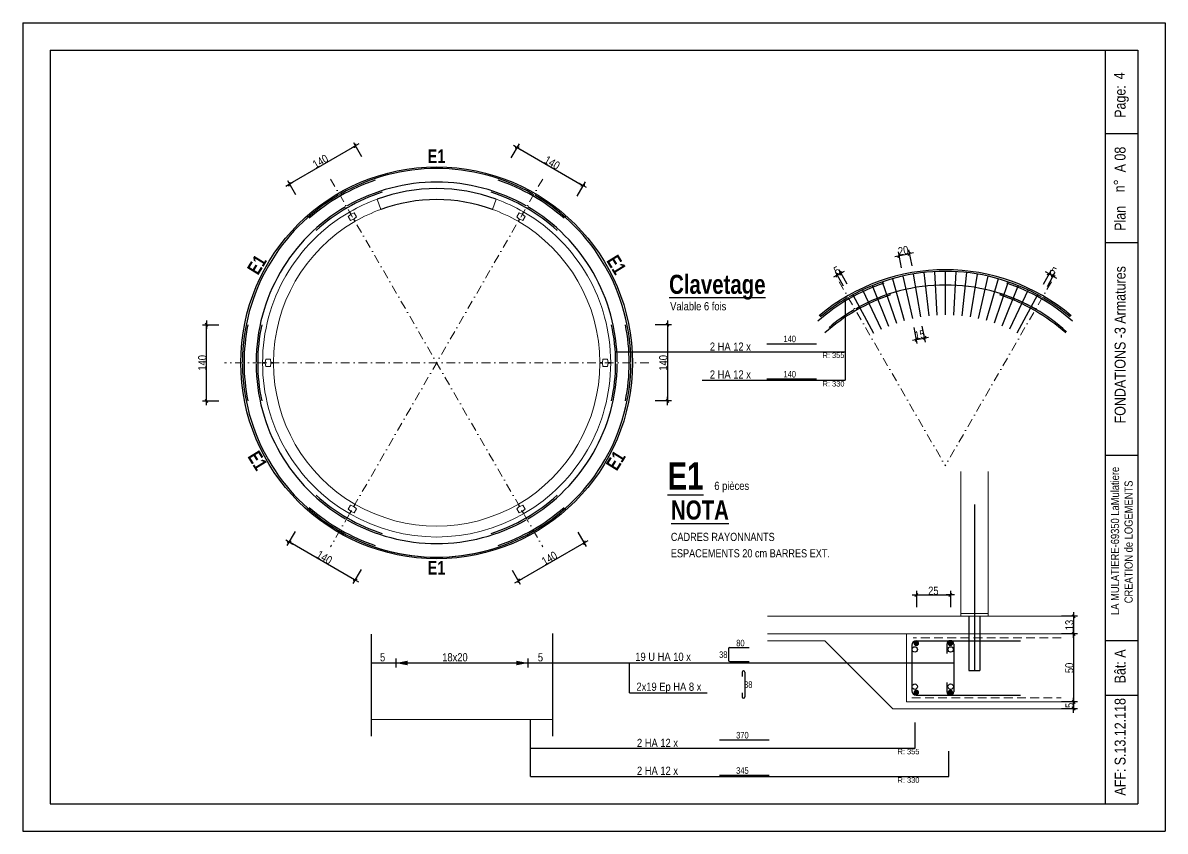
# Model space of a CAD drawing. Header units: centimetres. Extents: x 21705 to 41805, y -18708 to 100.
# Drawn here: x 31980 to 34080, y -18708 to -17223 of the extents above; entities that cross this region are included whole.
import ezdxf
from ezdxf.enums import TextEntityAlignment as Align

# ---------------------------------------------------------------- set-up
doc = ezdxf.new("R2010")
doc.units = ezdxf.units.CM
doc.header["$LTSCALE"] = 25.4
doc.header["$PDMODE"] = 1
doc.header["$PDSIZE"] = -2
doc.linetypes.add('CACHE', pattern=[9.525, 6.35, -3.175])
doc.linetypes.add('TIRETPT2', pattern=[12.7, 6.35, -3.175, 0, -3.175])
for name, color, linetype in [('01_cote_gen', 4, 'Continuous'), ('01_fenetres', 171, 'Continuous'), ('01_linteaux', 2, 'Continuous'), ('01_texte', 230, 'Continuous'), ('AA_COTES', 2, 'Continuous')]:
    doc.layers.add(name, color=color, linetype=linetype)
doc.layers.add('01_murs_coup', color=5, linetype='Continuous', lineweight=60)
doc.layers.add('B Général', color=7, linetype='Continuous', lineweight=5)
doc.styles.add('impact', font='impact.ttf')
doc.styles.add('MATTE_TXT', font='arial.ttf')
doc.styles.add('STYLE2', font='ARIALN.TTF')
doc.linetypes.add('ZIGZAG', pattern='A,0.00254,-5.08,[131,ltypeshp.shx,S=5.08,R=0,X=-5.08,Y=0],-10.16,[131,ltypeshp.shx,S=5.08,R=180,X=5.08,Y=0],-5.08', length=20.32254)
doc.dimstyles.new('JB5', dxfattribs={"dimscale": 0.1, "dimtxt": 150, "dimasz": 15, "dimexe": 0.1, "dimexo": 0.1, "dimgap": 0.09, "dimtad": 1, "dimdec": 1, "dimlfac": 0.4, "dimdsep": 46, "dimtxsty": 'STYLE2', "dimblk1": 'BOND_G', "dimblk2": 'BOND_D', "dimsah": 1, "dimcen": 1.5, "dimdle": 0.01, "dimse1": 1, "dimse2": 1, "dimclrd": 4, "dimclre": 2, "dimclrt": 6, "dimazin": 2, "dimtfac": 2.333333, "dimtdec": 1, "dimtix": 1, "dimtmove": 2, "dimatfit": 3, "dimldrblk": 'BOND_G', "dimfxl": 1, "dimtolj": 1, "dimtzin": 0, "dimarcsym": 0})
doc.dimstyles.new('JB50', dxfattribs={"dimscale": 0.1, "dimtxt": 150, "dimasz": 15, "dimexe": 0.1, "dimexo": 0.1, "dimgap": 0.09, "dimtad": 1, "dimdec": 1, "dimdsep": 46, "dimtxsty": 'STYLE2', "dimblk1": 'BOND_G', "dimblk2": 'BOND_D', "dimsah": 1, "dimcen": 1.5, "dimdle": 0.01, "dimse1": 1, "dimse2": 1, "dimclrd": 4, "dimclre": 2, "dimclrt": 6, "dimazin": 2, "dimtfac": 2.333333, "dimtdec": 1, "dimtix": 1, "dimtmove": 2, "dimatfit": 3, "dimldrblk": 'BOND_G', "dimfxl": 1, "dimtolj": 1, "dimtzin": 0, "dimarcsym": 0})

# ---------------------------------------------------------------- blocks, each defined once
blk = doc.blocks.new('BOND_G')
at = {"layer": 'AA_COTES', "color": 0}
for p, q in [((0, -5), (0, 15)), ((5, 0), (-5, 0)), ((1.8, 1.8), (-1.8, -1.8))]:
    blk.add_line(p, q, dxfattribs=at)
blk = doc.blocks.new('BOND_D')
at = {"layer": 'AA_COTES', "color": 0}
for p, q in [((5, 0), (-5, 0)), ((-1.8, -1.8), (1.8, 1.8)), ((0, 5), (0, -15))]:
    blk.add_line(p, q, dxfattribs=at)
blk = doc.blocks.new('*D43')
at = {"layer": '01_cote_gen', "color": 4, "lineweight": -2, "transparency": 16777216}
blk.add_line((33912, -18347), (33912, -18469), dxfattribs=at)
at = {"layer": 'Defpoints', "color": 0, "transparency": 16777216}
for p in [(33889.4, -18345.5), (33889.4, -18470.5), (33912, -18470.5)]:
    blk.add_point(p, dxfattribs=at)
at = {"layer": '01_cote_gen', "color": 4, "lineweight": -2, "transparency": 16777216, "xscale": 1.5, "yscale": 1.5, "zscale": 1.5}
for name, p, rotation in [('BOND_G', (33912, -18345.5), 90), ('BOND_D', (33912, -18470.5), 270)]:
    blk.add_blockref(name, p, dxfattribs=dict(at, rotation=rotation))
at = {"layer": '01_cote_gen', "color": 6, "transparency": 16777216, "insert": (33904.3, -18408), "char_height": 15, "attachment_point": 5, "rotation": 90, "style": 'STYLE2'}
blk.add_mtext('\\A1;50', dxfattribs=at)
blk = doc.blocks.new('*D44')
at = {"layer": '01_cote_gen', "color": 4, "lineweight": -2, "transparency": 16777216}
blk.add_line((33912, -18472), (33912, -18481.5), dxfattribs=at)
at = {"layer": 'Defpoints', "color": 0, "transparency": 16777216}
for p in [(33879.5, -18470.5), (33879.5, -18483), (33912, -18483)]:
    blk.add_point(p, dxfattribs=at)
at = {"layer": '01_cote_gen', "color": 4, "lineweight": -2, "transparency": 16777216, "xscale": 1.5, "yscale": 1.5, "zscale": 1.5}
for name, p, rotation in [('BOND_G', (33912, -18470.5), 90), ('BOND_D', (33912, -18483), 270)]:
    blk.add_blockref(name, p, dxfattribs=dict(at, rotation=rotation))
at = {"layer": '01_cote_gen', "color": 6, "transparency": 16777216, "insert": (33904.4, -18476.8), "char_height": 15, "attachment_point": 5, "rotation": 90, "style": 'STYLE2'}
blk.add_mtext('\\A1;5', dxfattribs=at)
blk = doc.blocks.new('*D45')
at = {"layer": '01_cote_gen', "color": 4, "lineweight": -2, "transparency": 16777216}
blk.add_line((33624.5, -18274), (33684, -18274), dxfattribs=at)
at = {"layer": 'Defpoints', "color": 0, "transparency": 16777216}
for p in [(33685.5, -18274), (33623, -18296.5), (33685.5, -18296.5)]:
    blk.add_point(p, dxfattribs=at)
at = {"layer": '01_cote_gen', "color": 4, "lineweight": -2, "transparency": 16777216, "xscale": 1.5, "yscale": 1.5, "zscale": 1.5, "rotation": 180}
blk.add_blockref('BOND_G', (33623, -18274), dxfattribs=at)
at = {"layer": '01_cote_gen', "color": 4, "lineweight": -2, "transparency": 16777216, "xscale": 1.5, "yscale": 1.5, "zscale": 1.5}
blk.add_blockref('BOND_D', (33685.5, -18274), dxfattribs=at)
at = {"layer": '01_cote_gen', "color": 6, "transparency": 16777216, "insert": (33654.2, -18266.3), "char_height": 15, "attachment_point": 5, "style": 'STYLE2'}
blk.add_mtext('\\A1;25', dxfattribs=at)
blk = doc.blocks.new('*D87')
at = {"layer": '01_cote_gen', "color": 4, "lineweight": -2, "transparency": 16777216}
for p, q in [((33621.7, -17805.2), (33620.2, -17805.4)), ((33623.1, -17804.9), (33638.1, -17801.9)), ((33639.6, -17801.7), (33641.1, -17801.4))]:
    blk.add_line(p, q, dxfattribs=at)
at = {"layer": 'Defpoints', "color": 0, "transparency": 16777216}
for p in [(33630.6, -17763.3), (33615.6, -17766.2), (33638.1, -17801.9)]:
    blk.add_point(p, dxfattribs=at)
at = {"layer": '01_cote_gen', "color": 4, "lineweight": -2, "transparency": 16777216, "xscale": 1.5, "yscale": 1.5, "zscale": 1.5}
for name, p, rotation in [('BOND_G', (33623.1, -17804.9), 11.04263374792501), ('BOND_D', (33638.1, -17801.9), 191.0426337479251)]:
    blk.add_blockref(name, p, dxfattribs=dict(at, rotation=rotation))
at = {"layer": '01_cote_gen', "color": 6, "transparency": 16777216, "insert": (33629.2, -17795.9), "char_height": 15, "attachment_point": 5, "rotation": 11.0426, "style": 'STYLE2'}
blk.add_mtext('\\A1;15', dxfattribs=at)
blk = doc.blocks.new('*D88')
at = {"layer": '01_cote_gen', "color": 4, "lineweight": -2, "transparency": 16777216}
blk.add_line((33592.3, -17650.5), (33608.7, -17647.3), dxfattribs=at)
at = {"layer": 'Defpoints', "color": 0, "transparency": 16777216}
for p in [(33610.1, -17647.1), (33598.1, -17688.1), (33617.4, -17684.4)]:
    blk.add_point(p, dxfattribs=at)
at = {"layer": '01_cote_gen', "color": 4, "lineweight": -2, "transparency": 16777216, "xscale": 1.5, "yscale": 1.5, "zscale": 1.5}
for name, p, rotation in [('BOND_D', (33610.1, -17647.1), 11.04263374784956), ('BOND_G', (33590.8, -17650.8), 191.0426337478496)]:
    blk.add_blockref(name, p, dxfattribs=dict(at, rotation=rotation))
at = {"layer": '01_cote_gen', "color": 6, "transparency": 16777216, "insert": (33599, -17641.4), "char_height": 15, "attachment_point": 5, "rotation": 11.0426, "style": 'STYLE2'}
blk.add_mtext('\\A1;20', dxfattribs=at)
blk = doc.blocks.new('*D89')
at = {"layer": '01_cote_gen', "color": 4, "lineweight": -2, "transparency": 16777216}
blk.add_line((33912, -18314.5), (33912, -18344), dxfattribs=at)
at = {"layer": 'Defpoints', "color": 0, "transparency": 16777216}
for p in [(33889.4, -18313), (33876.4, -18345.5), (33912, -18345.5)]:
    blk.add_point(p, dxfattribs=at)
at = {"layer": '01_cote_gen', "color": 4, "lineweight": -2, "transparency": 16777216, "xscale": 1.5, "yscale": 1.5, "zscale": 1.5}
for name, p, rotation in [('BOND_G', (33912, -18313), 90), ('BOND_D', (33912, -18345.5), 270)]:
    blk.add_blockref(name, p, dxfattribs=dict(at, rotation=rotation))
at = {"layer": '01_cote_gen', "color": 6, "transparency": 16777216, "insert": (33904.3, -18329.2), "char_height": 15, "attachment_point": 5, "rotation": 90, "style": 'STYLE2'}
blk.add_mtext('\\A1;13', dxfattribs=at)
blk = doc.blocks.new('*D90')
at = {"layer": '01_cote_gen', "color": 4, "lineweight": -2, "transparency": 16777216}
for p, q in [((33485.6, -17681.9), (33486.9, -17681.2)), ((33475.9, -17687.2), (33474.6, -17688)), ((33484.2, -17682.6), (33477.2, -17686.5))]:
    blk.add_line(p, q, dxfattribs=at)
at = {"layer": 'Defpoints', "color": 0, "transparency": 16777216}
for p in [(33477.2, -17686.5), (33506.3, -17722.4), (33499.4, -17726.3)]:
    blk.add_point(p, dxfattribs=at)
at = {"layer": '01_cote_gen', "color": 4, "lineweight": -2, "transparency": 16777216, "xscale": 1.5, "yscale": 1.5, "zscale": 1.5}
for name, p, rotation in [('BOND_D', (33477.2, -17686.5), 29.03693990690281), ('BOND_G', (33484.2, -17682.6), 209.0369399069028)]:
    blk.add_blockref(name, p, dxfattribs=dict(at, rotation=rotation))
at = {"layer": '01_cote_gen', "color": 6, "transparency": 16777216, "insert": (33477, -17677.9), "char_height": 15, "attachment_point": 5, "rotation": 29.0369, "style": 'STYLE2'}
blk.add_mtext('\\A1;5', dxfattribs=at)
blk = doc.blocks.new('*D91')
at = {"layer": '01_cote_gen', "color": 4, "lineweight": -2, "transparency": 16777216}
for p, q in [((33865.9, -17683.4), (33864.6, -17682.6)), ((33874.2, -17688), (33867.2, -17684.1)), ((33875.5, -17688.7), (33876.8, -17689.4))]:
    blk.add_line(p, q, dxfattribs=at)
at = {"layer": 'Defpoints', "color": 0, "transparency": 16777216}
for p in [(33867.2, -17684.1), (33845.9, -17722.4), (33852.9, -17726.3)]:
    blk.add_point(p, dxfattribs=at)
at = {"layer": '01_cote_gen', "color": 4, "lineweight": -2, "transparency": 16777216, "xscale": 1.5, "yscale": 1.5, "zscale": 1.5}
for name, p, rotation in [('BOND_D', (33867.2, -17684.1), 330.9630600931023), ('BOND_G', (33874.2, -17688), 150.9630600931023)]:
    blk.add_blockref(name, p, dxfattribs=dict(at, rotation=rotation))
at = {"layer": '01_cote_gen', "color": 6, "transparency": 16777216, "insert": (33874.4, -17679.4), "char_height": 15, "attachment_point": 5, "rotation": 330.9631, "style": 'STYLE2'}
blk.add_mtext('\\A1;5', dxfattribs=at)
blk = doc.blocks.new('*D92')
at = {"layer": '01_cote_gen', "color": 4, "lineweight": -2, "transparency": 16777216}
blk.add_line((33165.5, -17779), (33165.5, -17916), dxfattribs=at)
at = {"layer": 'Defpoints', "color": 0, "transparency": 16777216}
for p in [(33088.1, -17777.5), (33088.1, -17917.5), (33165.5, -17917.5)]:
    blk.add_point(p, dxfattribs=at)
at = {"layer": '01_cote_gen', "color": 4, "lineweight": -2, "transparency": 16777216, "xscale": 1.5, "yscale": 1.5, "zscale": 1.5}
for name, p, rotation in [('BOND_G', (33165.5, -17777.5), 90), ('BOND_D', (33165.5, -17917.5), 270)]:
    blk.add_blockref(name, p, dxfattribs=dict(at, rotation=rotation))
at = {"layer": '01_cote_gen', "color": 6, "transparency": 16777216, "insert": (33157.8, -17847.5), "char_height": 15, "attachment_point": 5, "rotation": 90, "style": 'STYLE2'}
blk.add_mtext('\\A1;140', dxfattribs=at)
blk = doc.blocks.new('*D93')
at = {"layer": '01_cote_gen', "color": 4, "lineweight": -2, "transparency": 16777216}
blk.add_line((32890.2, -17452.3), (33008.8, -17520.8), dxfattribs=at)
at = {"layer": 'Defpoints', "color": 0, "transparency": 16777216}
for p in [(32854, -17512), (33010.1, -17521.5), (32975.2, -17582)]:
    blk.add_point(p, dxfattribs=at)
at = {"layer": '01_cote_gen', "color": 4, "lineweight": -2, "transparency": 16777216, "xscale": 1.5, "yscale": 1.5, "zscale": 1.5}
for name, p, rotation in [('BOND_G', (32888.9, -17451.5), 149.9999999999151), ('BOND_D', (33010.1, -17521.5), 329.9999999999151)]:
    blk.add_blockref(name, p, dxfattribs=dict(at, rotation=rotation))
at = {"layer": '01_cote_gen', "color": 6, "transparency": 16777216, "insert": (32953.3, -17479.9), "char_height": 15, "attachment_point": 5, "rotation": 330, "style": 'STYLE2'}
blk.add_mtext('\\A1;140', dxfattribs=at)
blk = doc.blocks.new('*D94')
at = {"layer": '01_cote_gen', "color": 4, "lineweight": -2, "transparency": 16777216}
blk.add_line((32471.9, -17518.2), (32590.5, -17449.7), dxfattribs=at)
at = {"layer": 'Defpoints', "color": 0, "transparency": 16777216}
for p in [(32591.8, -17449), (32628.2, -17512), (32507, -17582)]:
    blk.add_point(p, dxfattribs=at)
at = {"layer": '01_cote_gen', "color": 4, "lineweight": -2, "transparency": 16777216, "xscale": 1.5, "yscale": 1.5, "zscale": 1.5}
for name, p, rotation in [('BOND_D', (32591.8, -17449), 30.00000000011737), ('BOND_G', (32470.6, -17519), 210.0000000001174)]:
    blk.add_blockref(name, p, dxfattribs=dict(at, rotation=rotation))
at = {"layer": '01_cote_gen', "color": 6, "transparency": 16777216, "insert": (32527.4, -17477.4), "char_height": 15, "attachment_point": 5, "rotation": 30, "style": 'STYLE2'}
blk.add_mtext('\\A1;140', dxfattribs=at)
blk = doc.blocks.new('*D95')
at = {"layer": '01_cote_gen', "color": 4, "lineweight": -2, "transparency": 16777216}
blk.add_line((32318, -17916), (32318, -17779), dxfattribs=at)
at = {"layer": 'Defpoints', "color": 0, "transparency": 16777216}
for p in [(32318, -17777.5), (32394.1, -17777.5), (32394.1, -17917.5)]:
    blk.add_point(p, dxfattribs=at)
at = {"layer": '01_cote_gen', "color": 4, "lineweight": -2, "transparency": 16777216, "xscale": 1.5, "yscale": 1.5, "zscale": 1.5}
for name, p, rotation in [('BOND_D', (32318, -17777.5), 90), ('BOND_G', (32318, -17917.5), 270)]:
    blk.add_blockref(name, p, dxfattribs=dict(at, rotation=rotation))
at = {"layer": '01_cote_gen', "color": 6, "transparency": 16777216, "insert": (32310.3, -17847.5), "char_height": 15, "attachment_point": 5, "rotation": 90, "style": 'STYLE2'}
blk.add_mtext('\\A1;140', dxfattribs=at)
blk = doc.blocks.new('*D96')
at = {"layer": '01_cote_gen', "color": 4, "lineweight": -2, "transparency": 16777216}
blk.add_line((32590.1, -18245.9), (32471.5, -18177.4), dxfattribs=at)
at = {"layer": 'Defpoints', "color": 0, "transparency": 16777216}
for p in [(32507, -18113), (32470.2, -18176.7), (32628.2, -18183)]:
    blk.add_point(p, dxfattribs=at)
at = {"layer": '01_cote_gen', "color": 4, "lineweight": -2, "transparency": 16777216, "xscale": 1.5, "yscale": 1.5, "zscale": 1.5}
for name, p, rotation in [('BOND_D', (32470.2, -18176.7), 149.9999999999004), ('BOND_G', (32591.4, -18246.7), 329.9999999999004)]:
    blk.add_blockref(name, p, dxfattribs=dict(at, rotation=rotation))
at = {"layer": '01_cote_gen', "color": 6, "transparency": 16777216, "insert": (32534.7, -18205), "char_height": 15, "attachment_point": 5, "rotation": 330, "style": 'STYLE2'}
blk.add_mtext('\\A1;140', dxfattribs=at)
blk = doc.blocks.new('*D97')
at = {"layer": '01_cote_gen', "color": 4, "lineweight": -2, "transparency": 16777216}
blk.add_line((33011.5, -18178.9), (32892.9, -18247.4), dxfattribs=at)
at = {"layer": 'Defpoints', "color": 0, "transparency": 16777216}
for p in [(32975.2, -18113), (32854, -18183), (32891.6, -18248.2)]:
    blk.add_point(p, dxfattribs=at)
at = {"layer": '01_cote_gen', "color": 4, "lineweight": -2, "transparency": 16777216, "xscale": 1.5, "yscale": 1.5, "zscale": 1.5}
for name, p, rotation in [('BOND_G', (33012.8, -18178.2), 30.00000000007016), ('BOND_D', (32891.6, -18248.2), 210.0000000000702)]:
    blk.add_blockref(name, p, dxfattribs=dict(at, rotation=rotation))
at = {"layer": '01_cote_gen', "color": 6, "transparency": 16777216, "insert": (32948.4, -18206.5), "char_height": 15, "attachment_point": 5, "rotation": 30, "style": 'STYLE2'}
blk.add_mtext('\\A1;140', dxfattribs=at)

msp = doc.modelspace()

# ---------------------------------------------------------------- linework, layer by layer
at = {"layer": '01_cote_gen'}
msp.add_line((33506.35, -17722.45), (33544.39, -17792.82), dxfattribs=at)
at = {"layer": '01_fenetres', "ltscale": 30}
for p, q in [((32030.35, -17272.88), (34030.35, -17272.88)), ((32030.35, -17272.88), (32030.35, -18657.88)), ((33970.35, -17272.88), (34030.35, -17272.88)), ((33970.35, -17272.88), (33970.35, -18657.88)), ((33970.35, -17272.88), (34030.35, -17272.88)), ((33970.35, -17272.88), (33970.35, -18657.88)), ((33970.35, -17272.88), (34030.35, -17272.88)), ((33970.35, -17272.88), (33970.35, -18657.88)), ((34030.35, -17272.88), (34030.35, -18657.88)), ((34030.35, -17272.88), (34030.35, -18657.88)), ((34030.35, -17272.88), (34030.35, -18657.88)), ((34030.35, -17272.88), (34030.35, -18657.88)), ((34030.35, -17272.88), (34030.35, -18657.88)), ((34030.35, -17272.88), (34030.35, -18657.88)), ((34030.35, -17427.01), (33970.35, -17427.01)), ((34030.35, -17627.01), (33970.35, -17627.01)), ((33970.35, -18017.2), (34030.35, -18017.2)), ((33970.35, -18357.38), (34030.35, -18357.38)), ((33970.35, -18457.88), (34030.35, -18457.88)), ((32030.35, -18657.88), (34030.35, -18657.88))]:
    msp.add_line(p, q, dxfattribs=at)
at = {"layer": '01_linteaux'}
for p, q in [((33636.88, -17681.66), (33645.67, -17761.18)), ((33656.47, -17680.04), (33660.87, -17759.92)), ((33676.12, -17679.5), (33676.12, -17759.5)), ((33695.77, -17680.04), (33691.36, -17759.92)), ((33715.35, -17681.66), (33706.56, -17761.18)), ((33560.3, -17698.81), (33586.25, -17774.48)), ((33579.06, -17692.94), (33600.81, -17769.93)), ((33598.12, -17688.12), (33615.6, -17766.19)), ((33617.41, -17684.36), (33630.57, -17763.27)), ((33734.82, -17684.36), (33721.67, -17763.27)), ((33754.12, -17688.12), (33736.64, -17766.19)), ((33773.17, -17692.94), (33751.42, -17769.93)), ((33791.93, -17698.81), (33765.98, -17774.48)), ((33506.35, -17722.45), (33544.39, -17792.82)), ((33523.89, -17713.58), (33558, -17785.94)), ((33541.89, -17705.69), (33571.97, -17779.82)), ((33810.34, -17705.69), (33780.26, -17779.82)), ((33828.35, -17713.58), (33794.23, -17785.94)), ((33845.89, -17722.45), (33807.84, -17792.82)), ((33347.9, -17812.32), (33439.17, -17812.32)), ((33347.9, -17876.74), (33439.17, -17876.74)), ((33729.72, -18108), (33729.72, -18413)), ((33277.81, -18372.73), (33277.81, -18393.93)), ((33279.81, -18370.73), (33315.81, -18370.73)), ((33614.72, -18366), (33614.72, -18450)), ((33622.72, -18358), (33814.72, -18358)), ((33679.22, -18364.25), (33679.22, -18381.25)), ((33691.72, -18364.25), (33691.72, -18451.75)), ((33279.81, -18395.93), (33315.81, -18395.93)), ((33302.52, -18416.06), (33302.52, -18423.56)), ((33307.52, -18416.06), (33307.52, -18461.06)), ((33719.72, -18413), (33739.72, -18413)), ((33679.22, -18434.75), (33679.22, -18451.75)), ((33302.52, -18453.56), (33302.52, -18461.06)), ((33622.72, -18458), (33814.72, -18458)), ((33260.9, -18540.4), (33352.17, -18540.4)), ((33260.9, -18604.82), (33352.17, -18604.82))]:
    msp.add_line(p, q, dxfattribs=at)
at = {"layer": '01_linteaux', "linetype": 'ZIGZAG', "ltscale": 0.01}
for p, q in [((33719.72, -18313), (33719.72, -18413)), ((33739.72, -18313), (33739.72, -18413))]:
    msp.add_line(p, q, dxfattribs=at)
at = {"layer": '01_linteaux', "const_width": 5}
for points in [[(33620.5, -18363, 1), (33625.5, -18363, 1)], [(33683, -18363, 1), (33688, -18363, 1)], [(33620.5, -18453, -1), (33625.5, -18453, -1)], [(33683, -18453, -1), (33688, -18453, -1)]]:
    msp.add_lwpolyline(points, format="xyb", close=True, dxfattribs=at)
at = {"layer": '01_linteaux'}
for centre, radius in [((32741.08, -17847.5), 360), ((33620, -18374), 5), ((33686, -18374), 5), ((33620, -18442.5), 5), ((33686, -18442.5), 5)]:
    msp.add_circle(centre, radius, dxfattribs=at)
for centre, radius, start, end in [((32741.08, -17847.5), 357, 60.32099, 119.67901), ((32741.08, -17847.5), 354, 108.59516, 131.40484), ((32741.08, -17847.5), 354, 48.59516, 71.40484), ((32741.08, -17847.5), 329, 107.71551, 132.28449), ((32741.08, -17847.5), 332, 60.32099, 119.67901), ((32741.08, -17847.5), 320, 70, 109.99455), ((32741.08, -17847.5), 329, 47.71551, 72.28449), ((32741.08, -17847.5), 357, 120.32099, 179.67901), ((32741.08, -17847.5), 300, 70, 109.99419), ((32741.08, -17847.5), 357, 0.32099, 59.67901), ((32741.08, -17847.5), 332, 120.32099, 179.67901), ((32741.08, -17847.5), 332, 0.32099, 59.67901), ((33676.12, -18036.5), 360, 49.95567, 130.04433), ((33676.12, -18036.5), 357, 60.32099, 119.67901), ((33676.12, -18036.5), 354, 108.59516, 131.40484), ((33676.12, -18036.5), 354, 48.59516, 71.40484), ((33688.74, -18058.08), 354, 108.61829, 131.42796), ((33676.12, -18036.5), 332, 60.32099, 119.67901), ((33663.5, -18058.08), 354, 48.57204, 71.38171), ((33676.12, -18036.5), 332, 47.82822, 72.17178), ((33676.12, -18036.5), 357, 120.32099, 130.04433), ((33676.12, -18036.5), 357, 49.95567, 59.67901), ((33676.12, -18036.5), 332, 120.32099, 130.04433), ((32741.08, -17847.5), 354, 168.59516, 191.40484), ((32741.08, -17847.5), 329, 167.71551, 192.28449), ((32741.08, -17847.5), 329, 347.71551, 12.28449), ((32741.08, -17847.5), 354, 348.59516, 11.40484), ((32741.08, -17847.5), 357, 180.32099, 239.67901), ((32741.08, -17847.5), 332, 180.32099, 239.67901), ((32741.08, -17847.5), 332, 300.32099, 359.67901), ((32741.08, -17847.5), 357, 300.32099, 359.67901), ((32741.08, -17847.5), 329, 227.71551, 252.28449), ((32741.08, -17847.5), 329, 287.71551, 312.28449), ((32741.08, -17847.5), 354, 228.59516, 251.40484), ((32741.08, -17847.5), 354, 288.59516, 311.40484), ((32741.08, -17847.5), 332, 240.32099, 299.67901), ((32741.08, -17847.5), 357, 239.67901, 300.32099), ((32741.08, -17847.5), 357, 240.32099, 299.67901), ((33279.81, -18372.73), 2, 90, 180), ((33622.72, -18366), 8, 90, 180), ((33685.47, -18364.25), 6.25, 0, 180), ((33685.47, -18364.25), 6.25, 0, 180), ((33279.81, -18393.93), 2, 180, 270), ((33305.02, -18416.06), 2.5, 0, 180), ((33622.72, -18450), 8, 180, 270), ((33685.47, -18451.75), 6.25, 180, 0), ((33305.02, -18461.06), 2.5, 180, 0)]:
    msp.add_arc(centre, radius, start, end, dxfattribs=at)
at = {"layer": '01_murs_coup', "linetype": 'Continuous', "lineweight": 5}
for p, q in [((32631.66, -17546.79), (32638.5, -17565.58)), ((32850.52, -17546.8), (32843.68, -17565.59)), ((32578.32, -17578.6), (32583.02, -17574.74)), ((32583.02, -17574.74), (32580.64, -17570.62)), ((32583.89, -17574.24), (32581.51, -17570.12)), ((32589.58, -17572.1), (32583.89, -17574.24)), ((32593.83, -17579.46), (32589.58, -17572.1)), ((32888.36, -17579.46), (32892.61, -17572.1)), ((32892.61, -17572.1), (32898.3, -17574.24)), ((32898.3, -17574.24), (32900.68, -17570.12)), ((32899.17, -17574.74), (32901.54, -17570.62)), ((32903.86, -17578.6), (32899.17, -17574.74)), ((32582.57, -17585.96), (32578.32, -17578.6)), ((32588.27, -17583.83), (32582.57, -17585.96)), ((32590.64, -17587.94), (32588.27, -17583.83)), ((32589.14, -17583.33), (32593.83, -17579.46)), ((32591.51, -17587.44), (32589.14, -17583.33)), ((32893.05, -17583.33), (32888.36, -17579.46)), ((32890.68, -17587.44), (32893.05, -17583.33)), ((32891.54, -17587.94), (32893.92, -17583.83)), ((32893.92, -17583.83), (32899.61, -17585.96)), ((32899.61, -17585.96), (32903.86, -17578.6)), ((32425.83, -17846.97), (32421.08, -17846.97)), ((32425.83, -17848.03), (32421.08, -17848.03)), ((32426.83, -17841), (32425.83, -17847)), ((32426.83, -17854), (32425.83, -17848)), ((32435.33, -17841), (32426.83, -17841)), ((32436.33, -17847), (32435.33, -17841)), ((32436.33, -17848), (32435.33, -17854)), ((32441.08, -17847), (32436.33, -17846.99)), ((32441.08, -17848), (32436.33, -17848.01)), ((33041.11, -17847), (33045.86, -17846.99)), ((33041.11, -17848), (33045.86, -17848.01)), ((33045.86, -17847), (33046.86, -17841)), ((33045.86, -17848), (33046.86, -17854)), ((33046.86, -17841), (33055.36, -17841)), ((33055.36, -17841), (33056.36, -17847)), ((33055.36, -17854), (33056.36, -17848)), ((33056.36, -17846.97), (33061.11, -17846.97)), ((33056.36, -17848.03), (33061.11, -17848.03)), ((32435.33, -17854), (32426.83, -17854)), ((33046.86, -17854), (33055.36, -17854)), ((33704.72, -18047), (33704.72, -18313)), ((33754.72, -18047), (33754.72, -18313)), ((32582.57, -18109.04), (32578.32, -18116.4)), ((32578.32, -18116.4), (32583.02, -18120.26)), ((32583.02, -18120.26), (32580.64, -18124.38)), ((32583.89, -18120.76), (32581.51, -18124.88)), ((32588.27, -18111.17), (32582.57, -18109.04)), ((32589.58, -18122.9), (32583.89, -18120.76)), ((32590.64, -18107.06), (32588.27, -18111.17)), ((32591.51, -18107.56), (32589.14, -18111.67)), ((32589.14, -18111.67), (32593.83, -18115.54)), ((32593.83, -18115.54), (32589.58, -18122.9)), ((32893.05, -18111.67), (32888.36, -18115.54)), ((32888.36, -18115.54), (32892.61, -18122.9)), ((32890.68, -18107.56), (32893.05, -18111.67)), ((32891.54, -18107.06), (32893.92, -18111.17)), ((32892.61, -18122.9), (32898.3, -18120.76)), ((32893.92, -18111.17), (32899.61, -18109.04)), ((32898.3, -18120.76), (32900.68, -18124.88)), ((32903.86, -18116.4), (32899.17, -18120.26)), ((32899.17, -18120.26), (32901.54, -18124.38)), ((32899.61, -18109.04), (32903.86, -18116.4)), ((33704.72, -18308), (33754.72, -18308)), ((33349.5, -18313), (33754.72, -18313)), ((33754.72, -18313), (33889.42, -18313)), ((33704.72, -18345.5), (33349.5, -18345.5)), ((33604.72, -18345.5), (33604.72, -18470.5)), ((33604.72, -18345.5), (33889.42, -18345.5)), ((33889.42, -18345.5), (33754.72, -18345.5)), ((33454.72, -18358), (33349.5, -18358)), ((33454.72, -18358), (33579.72, -18483)), ((33604.72, -18470.5), (33889.42, -18470.5)), ((33579.72, -18483), (33889.42, -18483))]:
    msp.add_line(p, q, dxfattribs=at)
at = {"layer": '01_murs_coup', "color": 2, "linetype": 'CACHE', "lineweight": 5, "ltscale": 0.1}
for p, q in [((33889.42, -18353), (33617.22, -18353)), ((33614.72, -18463), (33889.42, -18463))]:
    msp.add_line(p, q, dxfattribs=at)
at = {"layer": '01_murs_coup', "linetype": 'Continuous', "lineweight": 0}
msp.add_line((32954, -18502.5), (32621, -18502.5), dxfattribs=at)
at = {"layer": '01_murs_coup', "linetype": 'Continuous', "lineweight": 5}
for radius, start, end in [(320, 109.99455, 119.91048), (320, 60.0845, 70), (320, 120.08952, 179.90451), (300, 109.99419, 119.90451), (300, 60.09014, 70), (320, 0.09548, 59.90546), (300, 120.09549, 179.90451), (300, 0.09548, 59.89915), (320, 180.09549, 239.91048), (300, 180.09549, 239.90451), (300, 300.10085, 359.90351), (320, 300.09454, 359.90452), (300, 240.09549, 299.90986), (320, 240.08952, 299.9155)]:
    msp.add_arc((32741.08, -17847.5), radius, start, end, dxfattribs=at)
at = {"layer": '01_texte', "ltscale": 30}
for p, q in [((31980.35, -17222.88), (31980.35, -18707.88)), ((31980.35, -17222.88), (34080.35, -17222.88)), ((34080.35, -17222.88), (34080.35, -18707.88)), ((32913.38, -18607.64), (32913.38, -18502.5)), ((33621, -18555.48), (33621, -18508.5)), ((32913.38, -18555.48), (33621, -18555.48)), ((33682.5, -18607.64), (33682.5, -18560.66)), ((32913.38, -18607.64), (33682.5, -18607.64)), ((31980.35, -18707.88), (34080.35, -18707.88))]:
    msp.add_line(p, q, dxfattribs=at)
at = {"layer": '01_texte'}
for p, q in [((33492.13, -17734.07), (33492.13, -17879.51)), ((33069.46, -17827.35), (33492.13, -17827.35)), ((33229.5, -17879.55), (33492.13, -17879.55))]:
    msp.add_line(p, q, dxfattribs=at)
at = {"layer": '01_texte', "linetype": 'Continuous'}
for p, q in [((32621, -18346), (32621, -18533.5)), ((32954, -18345), (32954, -18533.5)), ((32666, -18391), (32666, -18407)), ((32909, -18391), (32909, -18407)), ((33691.72, -18399), (32621, -18399)), ((33095.5, -18454), (33095.5, -18399)), ((33095.5, -18454), (33238.61, -18454))]:
    msp.add_line(p, q, dxfattribs=at)
for points in [[(32666, -18399), (32687.7, -18394.8), (32687.7, -18399)], [(32909, -18399), (32887.3, -18394.8), (32887.3, -18399)], [(32666, -18399), (32687.7, -18403.2), (32687.7, -18399)], [(32909, -18399), (32887.3, -18403.2), (32887.3, -18399)]]:
    msp.add_solid(points, dxfattribs=at)
at = {"layer": 'B Général', "color": 1, "linetype": 'TIRETPT2', "lineweight": 13, "ltscale": 0.1, "true_color": 0xff0000}
for p, q in [((32936.08, -17509.75), (32546.08, -18185.25)), ((32546.08, -17509.75), (32936.08, -18185.25)), ((33481.12, -17698.75), (33676.12, -18036.5)), ((33871.12, -17698.75), (33676.12, -18036.5)), ((33131.08, -17847.5), (32351.08, -17847.5))]:
    msp.add_line(p, q, dxfattribs=at)

# ---------------------------------------------------------------- texts
at = {"layer": '01_texte', "style": 'STYLE2'}
for s, height, p in [('4', 20, (34006.06, -17326.61)), ('Page:', 20, (34007.5, -17397.3)), (' A 08', 20, (34007.5, -17503.94)), ('n%%D', 20, (34006.06, -17534.28)), ('Plan', 20, (34007.5, -17604.96)), ('FONDATIONS -3 Armatures', 20, (34007.5, -17958.83)), ('LA MULATIERE-69350 LaMulatiere', 15, (33995.64, -18310.68)), ('CREATION de LOGEMENTS', 15, (34020.64, -18289.2)), ('Bât: A', 20, (34007.5, -18436.42)), ('S.13.12.118', 20, (34007.5, -18586.92)), ('AFF:', 20, (34007.5, -18642.58))]:
    msp.add_text(s, height=height, rotation=90, dxfattribs=at).set_placement(p)
at = {"layer": '01_texte', "style": 'impact'}
for s, height, p in [('E1', 25, (32740.88, -17487.98)), ('%%UClavetage', 35, (33257.08, -17731.21)), ('%%UE1', 50, (33198.58, -18095.21)), ('E1', 25, (32740.88, -18243.98))]:
    msp.add_text(s, height=height, dxfattribs=at).set_placement(p, align=Align.BOTTOM_CENTER)
for rotation, p in [(58.32453, (32427.51, -17677.66)), (301.67547, (33054.65, -17677.67)), (301.67547, (32394.88, -18037.48)), (58.32453, (33087.28, -18037.47))]:
    msp.add_text('E1', height=25, rotation=rotation, dxfattribs=at).set_placement(p, align=Align.BOTTOM_CENTER)
at = {"layer": '01_texte', "style": 'STYLE2'}
for s, p in [('Valable 6 fois', (33273.56, -17751)), ('2 HA 12 x', (33318.8, -17825.2)), ('2 HA 12 x', (33318.8, -17876.38)), ('6 pièces', (33315.56, -18081)), ('5', (32646.56, -18396)), ('18x20', (32798.11, -18396)), ('5', (32936.67, -18396)), ('2 HA 12 x', (33184.8, -18553.28)), ('2 HA 12 x', (33184.8, -18604.46))]:
    msp.add_text(s, height=15, dxfattribs=at).set_placement(p, align=Align.RIGHT)
at = {"layer": '01_texte', "style": 'STYLE2', "width": 0.8}
for s, p in [('140', (33401.65, -17809.51)), ('140', (33401.65, -17874.41)), ('80', (33307.17, -18368.35)), ('38', (33275.69, -18389.59)), ('38', (33321.67, -18444.68)), ('370', (33314.65, -18537.59)), ('345', (33314.65, -18602.49))]:
    msp.add_text(s, height=12, dxfattribs=at).set_placement(p, align=Align.RIGHT)
at = {"layer": '01_texte', "style": 'STYLE2'}
for s, height, p in [('R: 355', 10, (33450.44, -17838.57)), ('R: 330', 10, (33450.44, -17890.96)), ('19 U HA 10 x', 15, (33106.27, -18395)), ('2x19 Ep HA 8 x', 15, (33108.34, -18450)), ('R: 355', 10, (33588.31, -18566.7)), ('R: 330', 10, (33588.31, -18619.1))]:
    msp.add_text(s, height=height, dxfattribs=at).set_placement(p)
at = {"layer": '01_texte', "style": 'impact'}
msp.add_text('%%UNOTA', height=35, dxfattribs=at).set_placement((33171.92, -18145.91), align=Align.BOTTOM_LEFT)
at = {"layer": '01_texte', "style": 'MATTE_TXT', "width": 0.8}
for s, p in [('CADRES RAYONNANTS', (33171.64, -18179.31)), ('ESPACEMENTS 20 cm BARRES EXT.', (33171.64, -18209.42))]:
    msp.add_text(s, height=15, dxfattribs=at).set_placement(p, align=Align.BOTTOM_LEFT)

# ---------------------------------------------------------------- dimensions: what is measured, and where the dimension line sits
at = {"layer": '01_cote_gen'}
for p1, p2, distance, picture, middle in [((32506.95, -17581.98), (32628.19, -17511.98), 72.73, '*D94', (32527.37, -17477.35)), ((32853.96, -17511.98), (32975.2, -17581.98), 69.78, '*D93', (32953.31, -17479.91)), ((32394.07, -17917.5), (32394.07, -17777.5), 76.07, '*D95', (32310.33, -17847.5)), ((32628.19, -18183.02), (32506.95, -18113.02), 73.5, '*D96', (32534.66, -18205.03)), ((32975.2, -18113.02), (32853.96, -18183.02), 75.23, '*D97', (32948.37, -18206.53))]:
    dim = msp.add_aligned_dim(p1=p1, p2=p2, distance=distance, dimstyle='JB50', dxfattribs=at)
    dim.commit()
    dim.dimension.update_dxf_attribs({"geometry": picture, "text_midpoint": middle})
for p1, p2, distance, text, picture, middle in [((33598.12, -17688.12), (33617.41, -17684.36), 38.01, '20', '*D88', (33599.02, -17641.41)), ((33506.35, -17722.45), (33499.35, -17726.33), -45.54, '5', '*D90', (33477.04, -17677.89)), ((33852.88, -17726.33), (33845.89, -17722.45), -43.86, '5', '*D91', (33874.38, -17679.37)), ((33615.6, -17766.19), (33630.57, -17763.27), -39.41, '15', '*D87', (33629.16, -17795.88))]:
    dim = msp.add_aligned_dim(p1=p1, p2=p2, distance=distance, text=text, dimstyle='JB50', dxfattribs=at)
    dim.commit()
    dim.dimension.update_dxf_attribs({"geometry": picture, "text_midpoint": middle})
for base, p1, p2, dimstyle, picture, middle in [((33165.5, -17917.5), (33088.09, -17777.5), (33088.09, -17917.5), 'JB50', '*D92', (33157.83, -17847.5)), ((33912, -18345.5), (33889.42, -18313), (33876.42, -18345.5), 'JB5', '*D89', (33904.33, -18329.25)), ((33912, -18470.5), (33889.42, -18345.5), (33889.42, -18470.5), 'JB5', '*D43', (33904.33, -18408)), ((33912, -18483), (33879.5, -18470.5), (33879.5, -18483), 'JB5', '*D44', (33904.36, -18476.75))]:
    dim = msp.add_linear_dim(base=base, p1=p1, p2=p2, angle=90, dimstyle=dimstyle, dxfattribs=at)
    dim.commit()
    dim.dimension.update_dxf_attribs({"geometry": picture, "text_midpoint": middle})
dim = msp.add_linear_dim(base=(33685.5, -18274), p1=(33623, -18296.5), p2=(33685.5, -18296.5), dimstyle='JB5', dxfattribs=at)
dim.commit()
dim.dimension.update_dxf_attribs({"geometry": '*D45', "text_midpoint": (33654.25, -18266.33)})

doc.saveas('drawing.dxf')
